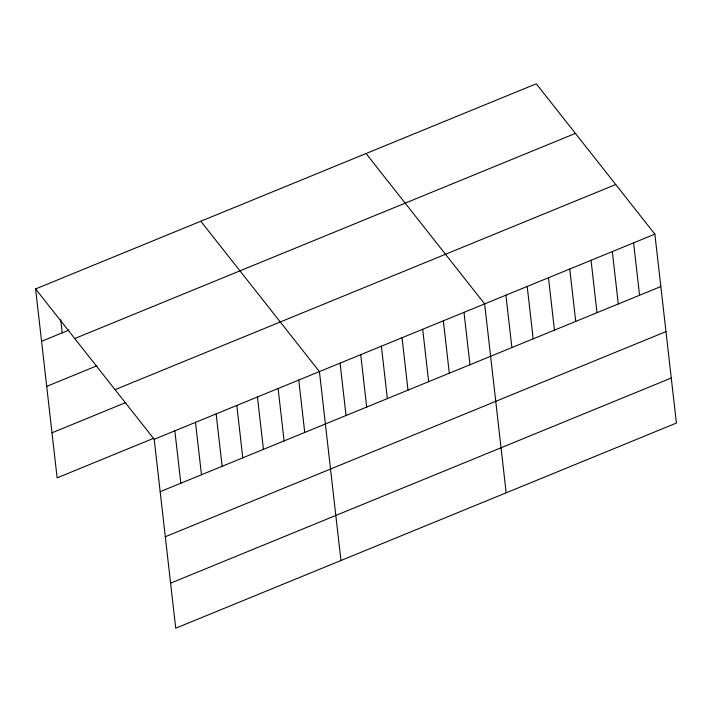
<?xml version="1.0" encoding="UTF-8"?>
<svg xmlns="http://www.w3.org/2000/svg" width="712" height="712" viewBox="0 0 712 712"><rect width="100%" height="100%" fill="white"/><g stroke="black" fill="none" stroke-linecap="round" stroke-linejoin="round"><path stroke-width="1.07" d="M35.6 288.93L536.278 83.785L654.871 234.15L676.4 423.07L175.722 628.215L154.201 439.286L35.6 288.93L57.129 477.85L153.507 438.361M41.572 341.324L69.109 330.039M74.733 338.547L575.412 133.402M46.707 386.376L96.859 365.826M115.059 389.669L615.738 184.524M51.994 432.798L125.748 402.574M154.201 439.286L654.871 234.15M160.164 491.681L660.843 286.536M165.3 536.741L665.978 331.596M170.586 583.164L671.265 378.019M366.048 153.534L484.641 303.899L506.17 492.82M200.82 221.227L319.421 371.593L340.95 560.522M633.6 242.863L639.563 295.257M612.32 251.585L618.283 303.98M591.04 260.298L597.012 312.693M569.76 269.02L575.732 321.415M548.48 277.742L554.452 330.137M527.2 286.455L533.172 338.85M505.921 295.177L511.892 347.572M463.993 312.354L469.964 364.749M443.336 320.818L449.308 373.213M422.688 329.282L428.66 381.677M402.031 337.746L408.003 390.14M381.383 346.21L387.346 398.595M360.726 354.665L366.698 407.059M340.078 363.129L346.041 415.523M298.773 380.057L304.736 432.451M278.116 388.521L284.088 440.906M257.459 396.976L263.431 449.37M236.811 405.44L242.783 457.834M216.154 413.903L222.126 466.298M195.506 422.367L201.469 474.762M174.849 430.831L180.821 483.226M60.734 319.759L62.22 332.86"/></g></svg>
